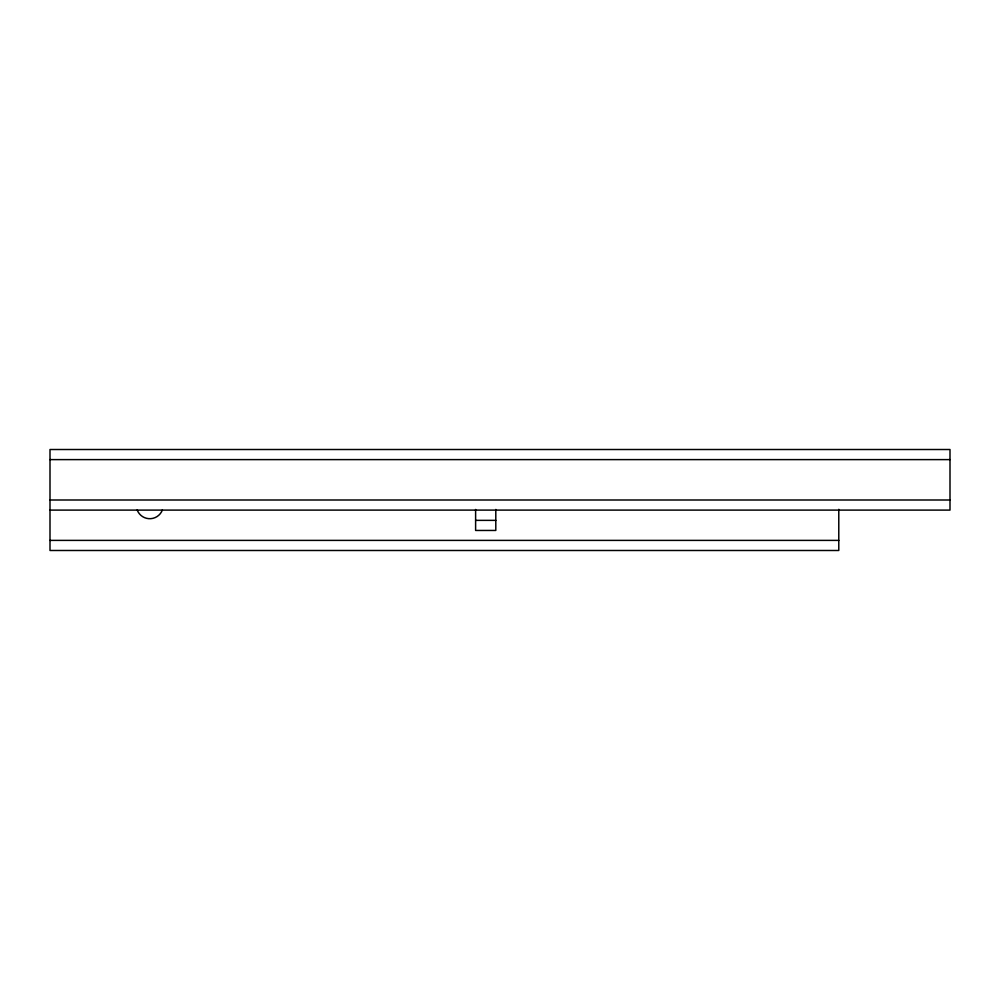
<?xml version="1.0" encoding="UTF-8"?>
<svg xmlns="http://www.w3.org/2000/svg" width="1000" height="1000" viewBox="0 0 1000 1000"><rect width="100%" height="100%" fill="white"/><g stroke="black" fill="none" stroke-linecap="round" stroke-linejoin="round"><path stroke-width="1.5" d="M50 459.613L950 459.613M50 500L950 500M50 510.1L950 510.1L950 449.513L50 449.513L50 550.487L838.787 550.487L838.787 509.325M475.613 520.363L495.8 520.363M50 540.388L838.787 540.388M495.8 509.45L495.8 530.45L475.613 530.462L475.613 509.45M162.4 509.95A13.462 13.462 0 0 1 137.175 509.95"/></g></svg>
